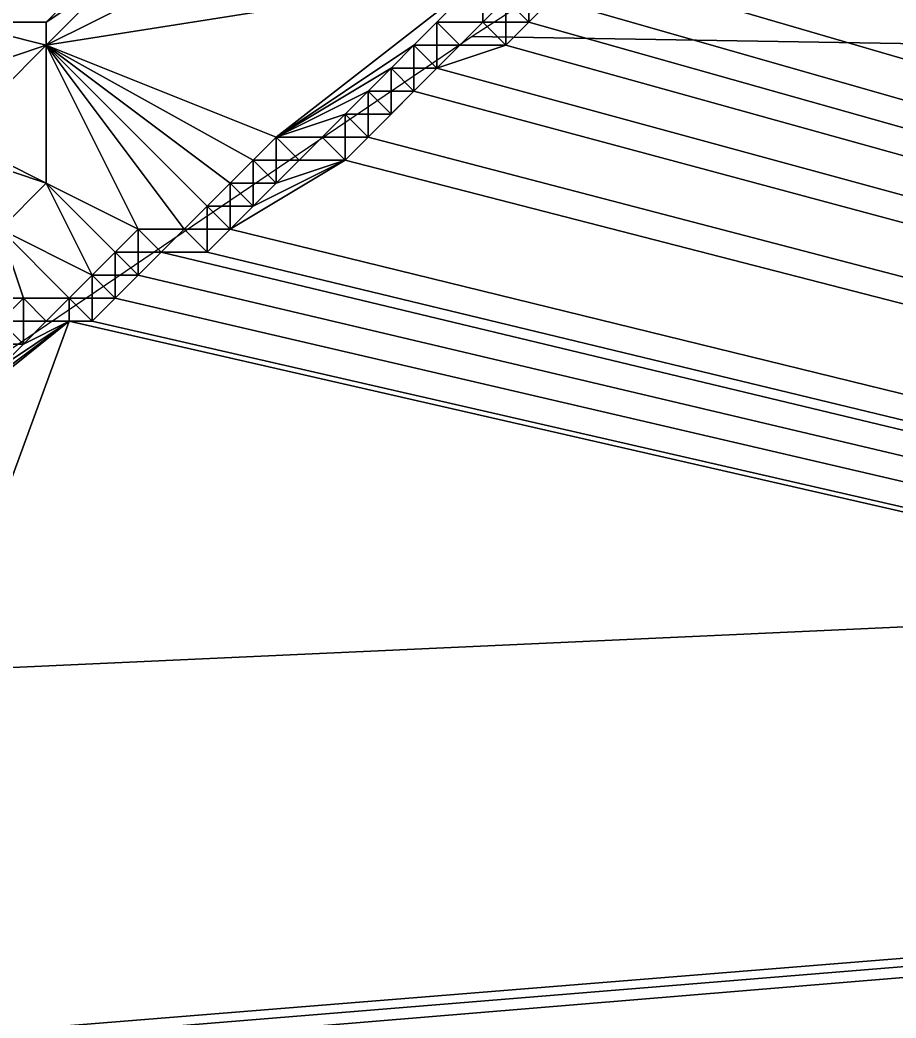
# Model space of a CAD drawing. Header units: metres. Extents: x -1103 to 901, y -902 to 905.
# Drawn here: x -420.3 to -344, y -94.6 to -7.8 of the extents above; entities that cross this region are included whole.
import ezdxf

# ---------------------------------------------------------------- set-up
doc = ezdxf.new("R2010")
doc.units = ezdxf.units.M
for name, color, linetype in [('OSM_TERRAIN', 3, 'CONTINUOUS'), ('OSM_WATER_OUTLINES', 4, 'CONTINUOUS'), ('OSM_WATER_SURFACE', 5, 'CONTINUOUS')]:
    doc.layers.add(name, color=color, linetype=linetype)

msp = doc.modelspace()

# ---------------------------------------------------------------- linework, layer by layer
at = {"layer": 'OSM_TERRAIN'}
for points in [[(-354, 6), (284, -194), (-344, 12)], [(284, -194), (-354, 6), (-368, -4)], [(-418, -10, 14.059), (-412, -4, 14.585), (-418, -8, 14.809)], [(-418, -10, 14.059), (-410, -6, 12.944), (-412, -4, 14.585)], [(-418, -8, 14.809), (-412, -4, 14.585), (-416, -6, 14.991)], [(-418, -10, 14.059), (-380, -4, 5.695), (-410, -6, 12.944)], [(-418, -10, 14.059), (-398, -18, 7.163), (-380, -4, 5.695)], [(-398, -18, 7.163), (-386, -10, 5.83), (-380, -4, 5.695)], [(-386, -10, 5.83), (-384, -8, 5.687), (-380, -4, 5.695)], [(-380, -8, 4.802), (-380, -4, 5.695), (-384, -8, 5.687)], [(-380, -8, 4.802), (-378, -6, 5.007), (-380, -4, 5.695)], [(284, -194), (-368, -4), (-374, -6)], [(-426, -8, 14.777), (-416, -6, 14.991), (-426, -6, 15.077)], [(-426, -8, 14.777), (-418, -8, 14.809), (-416, -6, 14.991)], [(-380, -8, 4.802), (-378, -8), (-378, -6, 5.007)], [(-378, -8), (-376, -8), (-378, -6, 5.007)], [(-376, -8), (-376, -6, 4.778), (-378, -6, 5.007)], [(284, -194), (-374, -6), (-376, -8)], [(-376, -8), (-374, -6), (-376, -6, 4.778)], [(-424, -12, 13.582), (-418, -10, 14.059), (-426, -8, 14.777)], [(-418, -10, 14.059), (-418, -8, 14.809), (-426, -8, 14.777)], [(-386, -10, 5.83), (-384, -10, 5.332), (-384, -8, 5.687)], [(-384, -10, 5.332), (-382, -10), (-384, -8, 5.687)], [(-382, -10), (-380, -8, 4.802), (-384, -8, 5.687)], [(-382, -10), (-378, -10), (-380, -8, 4.802)], [(-378, -10), (-378, -8), (-380, -8, 4.802)], [(-378, -10), (284, -194), (-376, -8)], [(-378, -10), (-376, -8), (-378, -8)], [(-418, -22, 11.339), (-418, -10, 14.059), (-426, -18, 12.657)], [(-426, -18, 12.657), (-418, -10, 14.059), (-424, -12, 13.582)], [(-410, -26, 8.467), (-406, -26, 7.5), (-418, -10, 14.059)], [(-418, -22, 11.339), (-410, -26, 8.467), (-418, -10, 14.059)], [(-418, -10, 14.059), (-406, -26, 7.5), (-404, -24, 7.43)], [(-404, -24, 7.43), (-402, -22, 7.32), (-418, -10, 14.059)], [(-402, -22, 7.32), (-400, -20, 7.217), (-418, -10, 14.059)], [(-418, -10, 14.059), (-400, -20, 7.217), (-398, -18, 7.163)], [(-398, -18, 7.163), (-388, -12, 5.963), (-386, -10, 5.83)], [(-388, -12, 5.963), (-386, -12, 5.477), (-386, -10, 5.83)], [(-386, -12, 5.477), (-384, -12), (-386, -10, 5.83)], [(-384, -12), (-384, -10, 5.332), (-386, -10, 5.83)], [(-384, -12), (-382, -10), (-384, -10, 5.332)], [(-384, -12), (284, -194), (-378, -10)], [(-384, -12), (-378, -10), (-382, -10)], [(-390, -14, 6.072), (-388, -12, 5.963), (-398, -18, 7.163)], [(-390, -14, 6.072), (-388, -14, 5.598), (-388, -12, 5.963)], [(-388, -14, 5.598), (-386, -14), (-388, -12, 5.963)], [(-386, -14), (-386, -12, 5.477), (-388, -12, 5.963)], [(-386, -14), (284, -194), (-384, -12)], [(-386, -14), (-384, -12), (-386, -12, 5.477)], [(-392, -16, 6.16), (-390, -14, 6.072), (-398, -18, 7.163)], [(-392, -16, 6.16), (-390, -16), (-390, -14, 6.072)], [(-390, -18), (284, -194), (-386, -14)], [(-390, -18), (-386, -14), (-388, -16)], [(-390, -16), (-388, -16), (-390, -14, 6.072)], [(-388, -16), (-388, -14, 5.598), (-390, -14, 6.072)], [(-388, -16), (-386, -14), (-388, -14, 5.598)], [(-394, -18, 6.226), (-392, -16, 6.16), (-398, -18, 7.163)], [(-394, -18, 6.226), (-392, -18), (-392, -16, 6.16)], [(-392, -18), (-390, -18), (-392, -16, 6.16)], [(-390, -18), (-390, -16), (-392, -16, 6.16)], [(-390, -18), (-388, -16), (-390, -16)], [(-424, -20, 12.435), (-418, -22, 11.339), (-426, -18, 12.657)], [(-400, -20, 7.217), (-398, -20, 6.747), (-398, -18, 7.163)], [(-398, -20, 6.747), (-396, -20), (-398, -18, 7.163)], [(-396, -20), (-394, -18, 6.226), (-398, -18, 7.163)], [(-396, -20), (-392, -20), (-394, -18, 6.226)], [(-392, -20), (-392, -18), (-394, -18, 6.226)], [(284, -194), (-390, -18), (-392, -20)], [(-392, -20), (-390, -18), (-392, -18)], [(-422, -26, 11.063), (-418, -22, 11.339), (-424, -20, 12.435)], [(284, -194), (-392, -20), (-402, -26)], [(-402, -26), (-392, -20), (-400, -24)], [(-402, -22, 7.32), (-400, -22, 6.795), (-400, -20, 7.217)], [(-400, -24), (-392, -20), (-398, -22)], [(-400, -22, 6.795), (-398, -22), (-400, -20, 7.217)], [(-398, -22), (-398, -20, 6.747), (-400, -20, 7.217)], [(-398, -22), (-392, -20), (-396, -20)], [(-398, -22), (-396, -20), (-398, -20, 6.747)], [(-422, -26, 11.063), (-414, -30, 8.308), (-418, -22, 11.339)], [(-414, -30, 8.308), (-412, -28, 8.429), (-418, -22, 11.339)], [(-412, -28, 8.429), (-410, -26, 8.467), (-418, -22, 11.339)], [(-404, -24, 7.43), (-402, -24), (-402, -22, 7.32)], [(-402, -24), (-400, -24), (-402, -22, 7.32)], [(-400, -24), (-400, -22, 6.795), (-402, -22, 7.32)], [(-400, -24), (-398, -22), (-400, -22, 6.795)], [(-406, -26, 7.5), (-404, -26), (-404, -24, 7.43)], [(-404, -26), (-402, -26), (-404, -24, 7.43)], [(-402, -26), (-402, -24), (-404, -24, 7.43)], [(-402, -26), (-400, -24), (-402, -24)], [(-420, -32, 11.507), (-422, -26, 11.063), (-422, -32, 12.477)], [(-420, -32, 11.507), (-416, -32, 8.083), (-422, -26, 11.063)], [(-416, -32, 8.083), (-414, -30, 8.308), (-422, -26, 11.063)], [(-412, -28, 8.429), (-410, -28, 7.972), (-410, -26, 8.467)], [(-410, -28, 7.972), (-408, -28), (-410, -26, 8.467)], [(-408, -28), (-406, -26, 7.5), (-410, -26, 8.467)], [(-408, -28), (-404, -28), (-406, -26, 7.5)], [(-404, -28), (-404, -26), (-406, -26, 7.5)], [(-404, -28), (284, -194), (-402, -26)], [(-404, -28), (-402, -26), (-404, -26)], [(-414, -30, 8.308), (-412, -30, 7.885), (-412, -28, 8.429)], [(-412, -30, 7.885), (-410, -30), (-412, -28, 8.429)], [(-410, -30), (-410, -28, 7.972), (-412, -28, 8.429)], [(284, -194), (-408, -28), (-410, -30)], [(-410, -30), (-408, -28), (-410, -28, 7.972)], [(284, -194), (-404, -28), (-408, -28)], [(-416, -32, 8.083), (-414, -32), (-414, -30, 8.308)], [(-414, -32), (-412, -32), (-414, -30, 8.308)], [(-412, -32), (-412, -30, 7.885), (-414, -30, 8.308)], [(284, -194), (-410, -30), (-412, -32)], [(-412, -32), (-410, -30), (-412, -30, 7.885)], [(-422, -34, 12.477), (-420, -34, 11.598), (-420, -32, 11.507)], [(-422, -34, 12.477), (-420, -32, 11.507), (-422, -32, 12.477)], [(-420, -34, 11.598), (-418, -34, 9.6), (-420, -32, 11.507)], [(-418, -34, 9.6), (-416, -32, 8.083), (-420, -32, 11.507)], [(-418, -34, 9.6), (-416, -34), (-416, -32, 8.083)], [(-416, -34), (-414, -34), (-416, -32, 8.083)], [(-414, -34), (-414, -32), (-416, -32, 8.083)], [(-414, -34), (-412, -32), (-414, -32)], [(-414, -34), (284, -194), (-412, -32)], [(284, -194), (-416, -34), (-438, -94)], [(-438, -94), (-416, -34), (-426, -42)], [(-426, -42), (-416, -34), (-424, -40)], [(-424, -40), (-416, -34), (-422, -38)], [(-422, -38), (-416, -34), (-420, -36)], [(-422, -36, 11.446), (-420, -36), (-422, -34, 12.477)], [(-420, -36), (-420, -34, 11.598), (-422, -34, 12.477)], [(-420, -36), (-416, -34), (-418, -34, 9.6)], [(-420, -36), (-418, -34, 9.6), (-420, -34, 11.598)], [(-416, -34), (284, -194), (-414, -34)], [(-422, -38), (-420, -36), (-422, -36, 11.446)], [(-438, -98), (284, -194), (-438, -94)]]:
    msp.add_3dface(points, dxfattribs=at)
at = {"layer": 'OSM_WATER_OUTLINES'}
msp.add_polyline3d([(192.158, 139.487, 1), (114.185, 145.68, 1), (-16.415, 129.479, 1), (-108.481, 109.893, 1), (-166.292, 92.807, 1), (-252.567, 62.77, 1), (-313.351, 34.492, 1), (-380.944, -9.247, 1), (-464.897, -66.135, 1), (-437.483, -97, 1), (-438.5, -97.907, 1), (-439.782, -99.068, 1), (-459.502, -121.496, 1), (-462.984, -124.493, 1), (-491.204, -145.34, 1), (-497.283, -150.814, 1), (-507.044, -159.595, 1), (-541.973, -191.014, 1), (-595.505, -279.099, 1)], dxfattribs=at)
at = {"layer": 'OSM_WATER_SURFACE'}
for points in [[(476.481, -23.237, 1), (-313.351, 34.492, 1), (-380.944, -9.247, 1)], [(476.481, -23.237, 1), (-380.944, -9.247, 1), (-464.897, -66.135, 1)], [(476.481, -23.237, 1), (-600.103, -286.664, 1), (-645.411, -361.213, 1)], [(476.481, -23.237, 1), (-645.411, -361.213, 1), (-630.034, -494.949, 1)], [(476.481, -23.237, 1), (-630.034, -494.949, 1), (-626.574, -520.152, 1)], [(476.481, -23.237, 1), (-626.574, -520.152, 1), (-605.846, -699.142, 1)], [(476.481, -23.237, 1), (-605.846, -699.142, 1), (-601.502, -736.599, 1)], [(476.481, -23.237, 1), (-601.502, -736.599, 1), (-581.526, -893.835, 1)], [(476.481, -23.237, 1), (-595.505, -279.099, 1), (-600.103, -286.664, 1)], [(476.481, -23.237, 1), (-541.973, -191.014, 1), (-595.505, -279.099, 1)], [(476.481, -23.237, 1), (-581.526, -893.835, 1), (-573.741, -900, 1)], [(476.481, -23.237, 1), (-573.741, -900, 1), (232.335, -618.32, 1)], [(476.481, -23.237, 1), (-507.044, -159.595, 1), (-541.973, -191.014, 1)], [(476.481, -23.237, 1), (-497.283, -150.814, 1), (-507.044, -159.595, 1)], [(476.481, -23.237, 1), (-491.204, -145.34, 1), (-497.283, -150.814, 1)], [(476.481, -23.237, 1), (-462.984, -124.493, 1), (-491.204, -145.34, 1)], [(476.481, -23.237, 1), (-464.897, -66.135, 1), (-437.483, -97, 1)], [(476.481, -23.237, 1), (-459.502, -121.496, 1), (-462.984, -124.493, 1)], [(476.481, -23.237, 1), (-439.782, -99.068, 1), (-459.502, -121.496, 1)], [(476.481, -23.237, 1), (-438.5, -97.907, 1), (-439.782, -99.068, 1)], [(476.481, -23.237, 1), (-437.483, -97, 1), (-438.5, -97.907, 1)]]:
    msp.add_3dface(points, dxfattribs=at)

doc.saveas('drawing.dxf')
